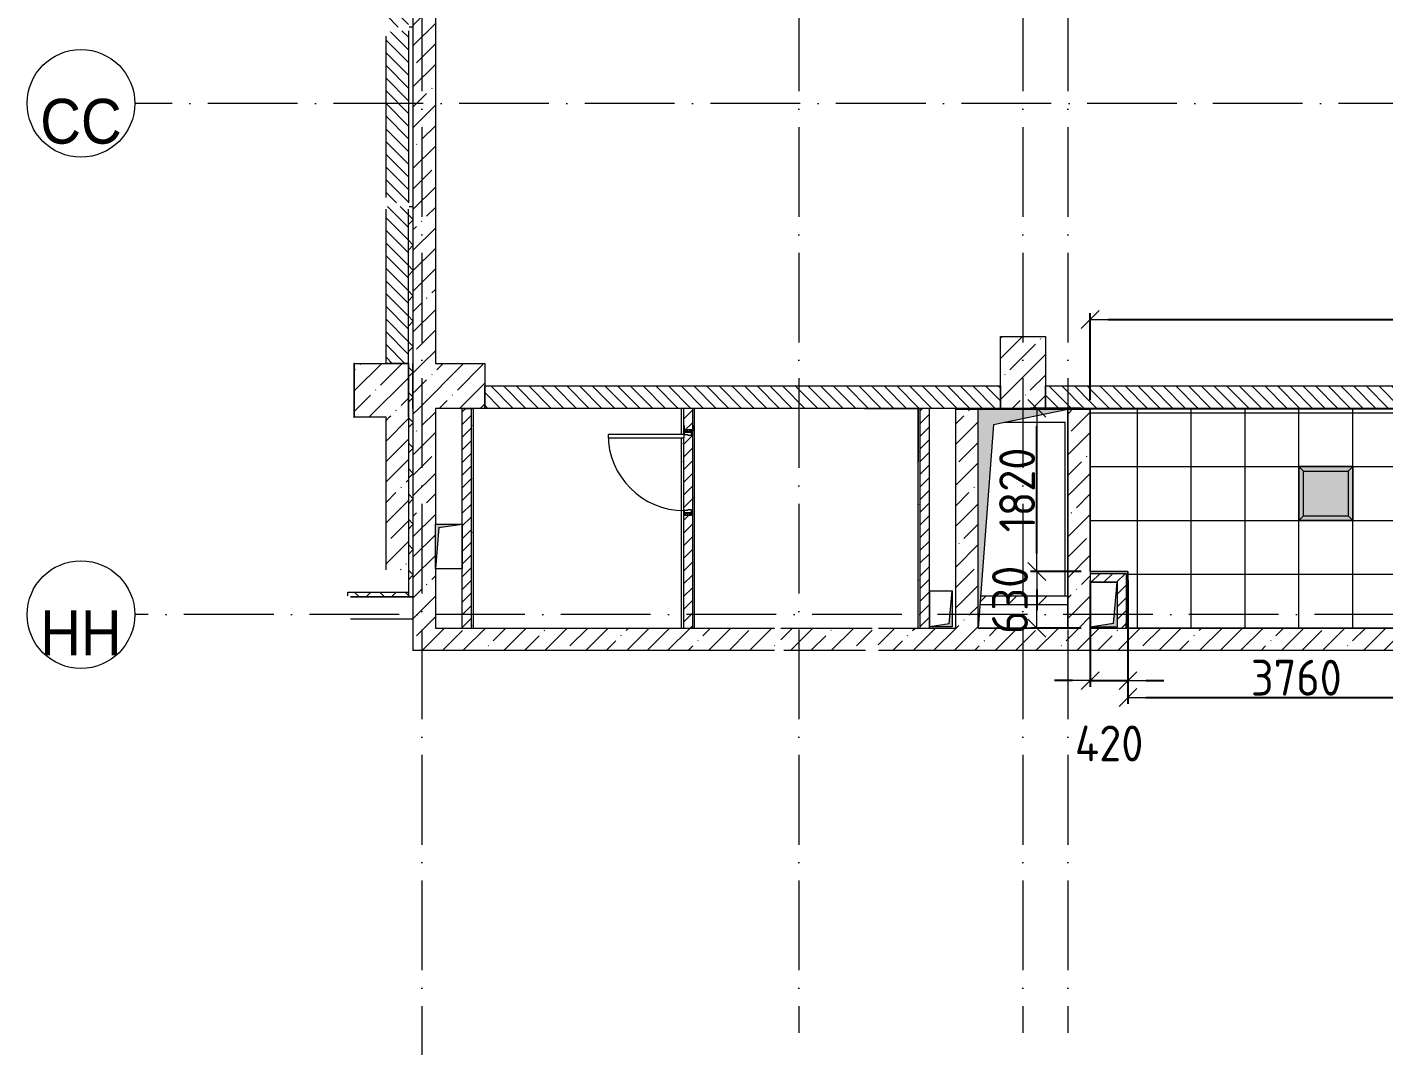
# Model space of a CAD drawing. Header units: millimetres. Extents: x 6277 to 253996, y -115614 to 184496.
# Drawn here: x 222978 to 238101, y 104171 to 115629 of the extents above; entities that cross this region are included whole.
import ezdxf

# ---------------------------------------------------------------- set-up
doc = ezdxf.new("R2010")
doc.units = ezdxf.units.MM
doc.linetypes.add('50_200_ШТРИХ_1Т_ш5_п1_п1_', pattern=[1400, 1000, -200, 0, -200])
doc.linetypes.add('IMPORT-Разомкнутая', pattern=[211666.660309, 126999.998093, -84666.662216])
for name, color, linetype, lineweight in [('A-CLNG', 7, 'Continuous', 9), ('A-CLNG-PATT', 7, 'Continuous', 9), ('A-DETL-1', 7, 'IMPORT-Разомкнутая', 5), ('A-DETL-5', 7, '50_200_ШТРИХ_1Т_ш5_п1_п1_', 5), ('A-DOOR', 7, 'Continuous', 9), ('A-DOOR-1', 7, 'Continuous', 5), ('A-DOOR-FRAM', 7, 'Continuous', 9), ('A-DOOR-FRAM-1', 7, 'Continuous', 5), ('A-FLOR', 7, 'Continuous', 9), ('A-WALL', 7, 'Continuous', 5), ('A-WALL-FNSH-1', 7, 'Continuous', 5), ('I-WALL', 7, 'Continuous', 5), ('S-COLS', 7, 'Continuous', 9), ('S-COLS-1', 7, 'Continuous', 5), ('Размеры', 7, 'Continuous', 15)]:
    doc.layers.add(name, color=color, linetype=linetype, lineweight=lineweight)
for name, color, linetype, lineweight, true_color in [('A-DETL-6', 7, 'Continuous', 9, 0x0070df), ('A-DETL-GENF-1', 7, 'Continuous', 9, 0xffffff), ('A-GENM-1', 7, 'Continuous', 9, 0xaaaaaa), ('A-GENM-2', 7, 'Continuous', 20, 0xaaaaaa), ('I-WALL-2', 7, 'Continuous', 5, 0x787878), ('M-EQPM-1', 7, 'Continuous', 9, 0xaaaaaa), ('M-EQPM-2', 7, 'Continuous', 9, 0xe2e2e2), ('Оси-1', 7, 'Continuous', 20, 0xaaaaaa), ('Оси-2', 7, 'Continuous', 9, 0xaaaaaa), ('Оси-3', 7, '50_200_ШТРИХ_1Т_ш5_п1_п1_', 9, 0xaaaaaa)]:
    doc.layers.add(name, color=color, linetype=linetype, lineweight=lineweight, true_color=true_color)
doc.styles.add('Arial', font='arial.ttf', dxfattribs={"width": 0.9, "height": 500})
doc.styles.add('СПДС', font='isocpeur.ttf', dxfattribs={"width": 0.9})
doc.dimstyles.new('Больше Размера А3', dxfattribs={"dimtxt": 400, "dimasz": 200, "dimexe": 70, "dimexo": 100, "dimgap": 20, "dimtad": 1, "dimdec": 0, "dimrnd": 10, "dimzin": 0, "dimdsep": 46, "dimtxsty": 'СПДС', "dimblk": 'ARROWHEAD_6', "dimcen": 1, "dimclrd": 256, "dimclre": 256, "dimclrt": 256, "dimazin": 0, "dimtfac": 1, "dimtdec": 0, "dimtmove": 2, "dimatfit": 3, "dimfxl": 1, "dimtolj": 1, "dimtzin": 0, "dimarcsym": 0})
pattern_1 = [(45, (177078.66, 41498.28), (-228.0985, 228.0985), []), (45, (177306.76, 41498.28), (-228.0985, 228.0985), [403.225, -80.645, 6.706, -73.939])]
pattern_2 = [(45, (177078.66, 41498.28), (-70.71068, 70.71068), [])]
pattern_3 = [(0, (177078.66, 41498.28), (406.4, 101.6), [6.706, -298.094, 6.706, -298.094, -1625.6]), (0, (177078.66, 41498.28), (406.4, 101.6), [-609.6, 6.706, -602.894, 6.706, -298.094, -711.2]), (0, (177078.66, 41498.28), (406.4, 101.6), [-1524, 6.706, -196.494, 6.706, -501.294]), (120, (177231.06, 41549.08), (-291.18818, 301.15272), [6.706, -298.094, 6.706, -298.094, -1625.6]), (120, (177231.06, 41549.08), (-291.18818, 301.15272), [-609.6, 6.706, -602.894, 6.706, -298.094, -711.2]), (120, (177231.06, 41549.08), (-291.18818, 301.15272), [-1524, 6.706, -196.494, 6.706, -501.294]), (240, (177281.86, 41752.28), (-115.21182, -402.75272), [6.706, -298.094, 6.706, -298.094, -1625.6]), (240, (177281.86, 41752.28), (-115.21182, -402.75272), [-609.6, 6.706, -602.894, 6.706, -298.094, -711.2]), (240, (177281.86, 41752.28), (-115.21182, -402.75272), [-1524, 6.706, -196.494, 6.706, -501.294])]
pattern_4 = [(135, (177078.66, 41498.28), (-70.71068, -70.71068), [])]
pattern_5 = [(45, (177078.66, 41498.28), (-141.42136, 141.42136), []), (135, (177078.66, 41498.28), (-141.42136, -141.42136), [])]

# ---------------------------------------------------------------- blocks, each defined once
blk = doc.blocks.new('110_Дверь_СКБ_1Ст1 - СОШ_Д-24_Дв_950x2100h_С_У и душ в комнате инструктора_ С_У медблока_ С_У персонала пищеблок-25939817-АИ_План потолка_1 этаж')
at = {"layer": 'A-DOOR-1'}
h = blk.add_hatch(dxfattribs=at)
h.set_pattern_fill('FP_117', color=256, style=0, pattern_type=2)
h.set_pattern_definition([(45, (-296.384, 134.685), (-14.1421, 14.1421), []), (135, (-296.384, 134.685), (-14.1421, -14.1421), [])])
h.paths.add_polyline_path([(-462.5, -40), (-437.5, -40), (-437.5, 40), (-462.5, 40)])
at = {"layer": 'A-DOOR-FRAM-1'}
h = blk.add_hatch(dxfattribs=at)
h.set_pattern_fill('FP_118', color=256, style=0, pattern_type=2)
h.set_pattern_definition([(135, (1826.41, 134.685), (-14.14214, -14.14214), []), (225, (1826.41, 134.685), (14.14214, -14.14214), [])])
h.paths.add_polyline_path([(462.5, -40), (487.5, -40), (487.5, 40), (462.5, 40)])
at = {"layer": 'A-DOOR'}
for p, q in [((437.5, 890), (397.5, 890)), ((397.5, 890), (397.5, 40)), ((437.5, 40), (437.5, 890)), ((397.5, 40), (437.5, 40))]:
    blk.add_line(p, q, dxfattribs=at)
at = {"layer": 'A-DOOR-1'}
blk.add_arc((437.5, 40), 850, 90, 180, dxfattribs=at)
at = {"layer": 'A-DOOR-FRAM'}
for p, q in [((-437.5, 40), (-462.5, 40)), ((-462.5, 40), (-462.5, -40)), ((-412.5, 40), (-437.5, 40)), ((-437.5, 40), (-437.5, -40)), ((-437.5, -40), (-437.5, 40)), ((-412.5, 0), (-412.5, 40)), ((-402.5, 0), (-412.5, 0)), ((-402.5, -40), (-402.5, 0)), ((437.5, 0), (427.5, 0)), ((427.5, 0), (427.5, -40)), ((437.5, 40), (437.5, 0)), ((462.5, 40), (437.5, 40)), ((462.5, -40), (462.5, 40)), ((487.5, 40), (462.5, 40)), ((462.5, 40), (462.5, -40)), ((487.5, -40), (487.5, 40)), ((-462.5, -40), (-437.5, -40)), ((-437.5, -40), (-402.5, -40)), ((427.5, -40), (462.5, -40)), ((462.5, -40), (487.5, -40))]:
    blk.add_line(p, q, dxfattribs=at)
blk = doc.blocks.new('Канал вертикальный прямоугольный - Шахта - значок проема-25054684-АИ_План потолка_1 этаж')
at = {"layer": 'M-EQPM-2'}
blk.add_hatch(color=256, dxfattribs=at).paths.add_polyline_path([(-500, -1220), (-328, 1048), (500, 1220), (-500, 1220), (-500, -920)])
at = {"layer": 'M-EQPM-1'}
for p, q in [((-500, -1220), (-500, 1220)), ((-500, 1220), (500, 1220)), ((-328, 1048), (500, 1220)), ((500, 1220), (500, -1220)), ((-328, 1048), (-500, -1220)), ((500, -1220), (-500, -1220))]:
    blk.add_line(p, q, dxfattribs=at)
blk = doc.blocks.new('Канал вертикальный прямоугольный - Шахта - значок проема-24087344-АИ_План потолка_1 этаж')
at = {"layer": 'M-EQPM-2'}
blk.add_hatch(color=256, dxfattribs=at).paths.add_polyline_path([(-150, 250), (-150, -250), (-110, 210), (150, 250), (-110, 250)])
at = {"layer": 'M-EQPM-1'}
for p, q in [((-150, -250), (-150, 250)), ((-150, 250), (150, 250)), ((-110, 210), (-150, -250)), ((-110, 210), (150, 250)), ((150, 250), (150, -250)), ((150, -250), (-150, -250))]:
    blk.add_line(p, q, dxfattribs=at)
blk = doc.blocks.new('Канал вертикальный прямоугольный - Шахта - значок проема-24087386-АИ_План потолка_1 этаж')
at = {"layer": 'M-EQPM-2'}
blk.add_hatch(color=256, dxfattribs=at).paths.add_polyline_path([(-125, 200), (-125, -200), (-92.5, 167.5), (125, 200), (-92.5, 200)])
at = {"layer": 'M-EQPM-1'}
for p, q in [((-125, -200), (-125, 200)), ((-125, 200), (125, 200)), ((-92.5, 167.5), (-125, -200)), ((-92.5, 167.5), (125, 200)), ((125, 200), (125, -200)), ((125, -200), (-125, -200))]:
    blk.add_line(p, q, dxfattribs=at)
blk = doc.blocks.new('Фахверк 100_16 - Фахверк 100_1-25916431-АИ_План потолка_1 этаж')
at = {"layer": 'A-GENM-2'}
for p, q in [((2175, 81411), (2175, 81466)), ((2175, 81466), (2200, 81466)), ((2180, 81411), (2175, 81411)), ((2200, 81461), (2180, 81461)), ((2180, 81461), (2180, 81411)), ((2280, 81466), (2285, 81466)), ((2280, 81411), (2280, 81461)), ((2285, 81411), (2280, 81411)), ((2285, 81466), (2285, 81411))]:
    blk.add_line(p, q, dxfattribs=at)
blk = doc.blocks.new('Ось сетки - Круг_Ø6_00__ISO-2_5_0_9K_-17386508-АИ_План потолка_1 этаж')
at = {"layer": 'Оси-1'}
blk.add_circle((0, 0), 3, dxfattribs=at)
blk = doc.blocks.new('ARROWHEAD_6')
at = {"color": 0, "linetype": 'Continuous'}
for p, q in [((0, 0), (-1, 0)), ((-0.5, -0.5), (0.5, 0.5))]:
    blk.add_line(p, q, dxfattribs=at)
blk = doc.blocks.new('*D160')
at = {"layer": 'Defpoints', "color": 0, "transparency": 16777216}
for p in [(244340, 112369), (234829, 111369), (244340, 111369)]:
    blk.add_point(p, dxfattribs=at)
at = {"layer": 'Размеры', "lineweight": -2, "transparency": 16777216}
for p, q in [((234829, 111469), (234829, 112439)), ((235029, 112369), (244140, 112369)), ((244340, 111469), (244340, 112439))]:
    blk.add_line(p, q, dxfattribs=at)
at = {"layer": 'Размеры', "lineweight": -2, "transparency": 16777216, "xscale": 200, "yscale": 200, "zscale": 200, "rotation": 180}
blk.add_blockref('ARROWHEAD_6', (234829, 112369), dxfattribs=at)
at = {"layer": 'Размеры', "lineweight": -2, "transparency": 16777216, "xscale": 200, "yscale": 200, "zscale": 200}
blk.add_blockref('ARROWHEAD_6', (244340, 112369), dxfattribs=at)
at = {"layer": 'Размеры', "transparency": 16777216, "insert": (239585, 112589), "char_height": 400, "attachment_point": 5, "style": 'СПДС'}
blk.add_mtext('\\A1;9510', dxfattribs=at)
blk = doc.blocks.new('*D165')
at = {"layer": 'Defpoints', "color": 0, "transparency": 16777216}
for p in [(234234, 111379), (234829, 111379), (234829, 109559)]:
    blk.add_point(p, dxfattribs=at)
at = {"layer": 'Размеры', "lineweight": -2, "transparency": 16777216}
for p, q in [((234729, 111379), (234164, 111379)), ((234234, 109759), (234234, 111179)), ((234729, 109559), (234164, 109559))]:
    blk.add_line(p, q, dxfattribs=at)
at = {"layer": 'Размеры', "lineweight": -2, "transparency": 16777216, "xscale": 200, "yscale": 200, "zscale": 200}
for p, rotation in [((234234, 111379), 90), ((234234, 109559), 270)]:
    blk.add_blockref('ARROWHEAD_6', p, dxfattribs=dict(at, rotation=rotation))
at = {"layer": 'Размеры', "transparency": 16777216, "insert": (234014, 110469), "char_height": 400, "attachment_point": 5, "rotation": 90, "style": 'СПДС'}
blk.add_mtext('\\A1;1820', dxfattribs=at)
blk = doc.blocks.new('*D166')
at = {"layer": 'Defpoints', "color": 0, "transparency": 16777216}
for p in [(234829, 109559), (235249, 109559), (235249, 108343)]:
    blk.add_point(p, dxfattribs=at)
at = {"layer": 'Размеры', "lineweight": -2, "transparency": 16777216}
for p, q in [((234829, 109459), (234829, 108273)), ((235249, 109459), (235249, 108273)), ((234629, 108343), (234429, 108343)), ((234829, 108343), (235249, 108343)), ((235449, 108343), (235649, 108343))]:
    blk.add_line(p, q, dxfattribs=at)
at = {"layer": 'Размеры', "lineweight": -2, "transparency": 16777216, "xscale": 200, "yscale": 200, "zscale": 200}
blk.add_blockref('ARROWHEAD_6', (234829, 108343), dxfattribs=at)
at = {"layer": 'Размеры', "lineweight": -2, "transparency": 16777216, "xscale": 200, "yscale": 200, "zscale": 200, "rotation": 180}
blk.add_blockref('ARROWHEAD_6', (235249, 108343), dxfattribs=at)
at = {"layer": 'Размеры', "transparency": 16777216, "insert": (235039, 107643), "char_height": 400, "attachment_point": 5, "style": 'СПДС'}
blk.add_mtext('\\A1;420', dxfattribs=at)
blk = doc.blocks.new('*D167')
at = {"layer": 'Defpoints', "color": 0, "transparency": 16777216}
for p in [(239004, 109819), (235249, 109559), (239004, 108156)]:
    blk.add_point(p, dxfattribs=at)
at = {"layer": 'Размеры', "lineweight": -2, "transparency": 16777216}
for p, q in [((239004, 109719), (239004, 108086)), ((235249, 109459), (235249, 108086)), ((235449, 108156), (238804, 108156))]:
    blk.add_line(p, q, dxfattribs=at)
at = {"layer": 'Размеры', "lineweight": -2, "transparency": 16777216, "xscale": 200, "yscale": 200, "zscale": 200, "rotation": 180}
blk.add_blockref('ARROWHEAD_6', (235249, 108156), dxfattribs=at)
at = {"layer": 'Размеры', "lineweight": -2, "transparency": 16777216, "xscale": 200, "yscale": 200, "zscale": 200}
blk.add_blockref('ARROWHEAD_6', (239004, 108156), dxfattribs=at)
at = {"layer": 'Размеры', "transparency": 16777216, "insert": (237126, 108376), "char_height": 400, "attachment_point": 5, "style": 'СПДС'}
blk.add_mtext('\\A1;3760', dxfattribs=at)
blk = doc.blocks.new('*D173')
at = {"layer": 'Defpoints', "color": 0, "transparency": 16777216}
for p in [(234829, 109559), (234234, 108929), (234829, 108929)]:
    blk.add_point(p, dxfattribs=at)
at = {"layer": 'Размеры', "lineweight": -2, "transparency": 16777216}
for p, q in [((234729, 109559), (234164, 109559)), ((234234, 109359), (234234, 109129)), ((234729, 108929), (234164, 108929))]:
    blk.add_line(p, q, dxfattribs=at)
at = {"layer": 'Размеры', "lineweight": -2, "transparency": 16777216, "xscale": 200, "yscale": 200, "zscale": 200}
for p, rotation in [((234234, 109559), 90), ((234234, 108929), 270)]:
    blk.add_blockref('ARROWHEAD_6', p, dxfattribs=dict(at, rotation=rotation))
at = {"layer": 'Размеры', "transparency": 16777216, "insert": (233934, 109244), "char_height": 400, "attachment_point": 5, "rotation": 90, "style": 'СПДС'}
blk.add_mtext('\\A1;630', dxfattribs=at)

msp = doc.modelspace()

# ---------------------------------------------------------------- hatches: boundary and pattern name
at = {"layer": 'A-CLNG-PATT'}
h = msp.add_hatch(dxfattribs=at)
h.set_pattern_fill('FP_322', color=256, style=0, pattern_type=2)
h.set_pattern_definition([(0, (241953.66, 109529.3), (0, -600), []), (270, (241953.66, 109529.3), (-600, -4e-14), [])])
h.paths.add_polyline_path([(235801.7, 108929.3), (239003.7, 108929.3), (239003.7, 109819.3), (240078.7, 109819.3), (240078.7, 109409.3), (241454.7, 109409.3), (241455.2, 108929.3), (245778.7, 108929.3), (245778.7, 109179), (246278.7, 109179), (246278.7, 108929.3), (248553.7, 108929.3), (248553.7, 111379), (244760.4, 111379), (244760.4, 111049.3), (244320.4, 111049.3), (244320.4, 111379), (243618.7, 111379), (243618.7, 111371), (243548.7, 111371), (243548.7, 111379), (243538.7, 111379), (243538.7, 110429), (243488.7, 110429), (243488.7, 111379), (241688.7, 111379), (241688.7, 110429), (241638.7, 110429), (241638.7, 111379), (241628.7, 111379), (241628.7, 111371), (241558.7, 111371), (241558.7, 111379), (241454.7, 111379), (240714.7, 111379), (234828.7, 111379), (234828.7, 109559.3), (235248.7, 109559.3), (235248.7, 108929.3)])
h.paths.add_polyline_path([(246278.7, 110129.3), (246153.7, 110129.3), (246153.7, 110729.3), (246753.7, 110729.3), (246753.7, 110129.3)], flags=16)
h.paths.add_polyline_path([(242553.7, 110129.3), (241953.7, 110129.3), (241953.7, 110729.3), (242553.7, 110729.3), (242553.7, 110244.7)], flags=16)
h.paths.add_polyline_path([(237753.7, 110129.3), (237153.7, 110129.3), (237153.7, 110729.3), (237753.7, 110729.3), (237753.7, 110286.3)], flags=16)
at = {"layer": 'A-DETL-GENF-1'}
msp.add_hatch(color=256, dxfattribs=at).paths.add_polyline_path([(237753.7, 110129.3), (237753.7, 110729.3), (237153.7, 110729.3), (237153.7, 110129.3), (237219.2, 110129.3)])
at = {"layer": 'A-WALL'}
h = msp.add_hatch(dxfattribs=at)
h.set_pattern_fill('FP_1', color=256, style=0, pattern_type=2)
h.set_pattern_definition(pattern_1)
h.paths.add_polyline_path([(227296.4, 108929.3), (227528.7, 108929.3), (227528.7, 111379), (227278.7, 111379), (227278.7, 108929.3)])
h.paths.add_polyline_path([(227528.7, 111879), (227528.7, 116829.3), (227278.7, 116829.3), (227278.7, 111879)])
h.paths.add_polyline_path([(227367.7, 117329.3), (227528.7, 117329.3), (227528.7, 123179.3), (227278.7, 123179.3), (227278.7, 117329.3)])
h.paths.add_polyline_path([(227278.7, 123679.3), (227528.7, 123679.3), (227528.7, 126679.3), (227278.7, 126679.3), (227278.7, 126335.5)])
h = msp.add_hatch(dxfattribs=at)
h.set_pattern_fill('FP_1', color=256, style=0, pattern_type=2)
h.set_pattern_definition(pattern_1)
h.paths.add_polyline_path([(233328.7, 108929.3), (233578.7, 108929.3), (233578.7, 111369.3), (233328.7, 111369.3), (233328.7, 109231.7)])
h = msp.add_hatch(dxfattribs=at)
h.set_pattern_fill('FP_1', color=256, style=0, pattern_type=2)
h.set_pattern_definition(pattern_1)
h.paths.add_polyline_path([(234827.4, 108929.3), (234828.7, 108929.3), (234828.7, 111369.3), (234578.7, 111369.3), (234578.7, 108929.3), (234703.7, 108929.3)])
h = msp.add_hatch(dxfattribs=at)
h.set_pattern_fill('FP_1', color=256, style=0, pattern_type=2)
h.set_pattern_definition(pattern_1)
h.paths.add_polyline_path([(226978.7, 109579.3), (227228.7, 109579.3), (227228.7, 111279), (226978.7, 111279), (226978.7, 109995.1)])
h = msp.add_hatch(dxfattribs=at)
h.set_pattern_fill('FP_1', color=256, style=0, pattern_type=2)
h.set_pattern_definition(pattern_1)
h.paths.add_polyline_path([(234703.7, 108679.3), (234703.7, 108929.3), (232463.5, 108929.3), (232463.5, 108679.3), (234384.1, 108679.3)])
h.paths.add_polyline_path([(227278.7, 108679.3), (231313.5, 108679.3), (231313.5, 108929.3), (227278.7, 108929.3), (227278.7, 108779.3)])
h.paths.add_polyline_path([(231423.5, 108679.3), (232363.5, 108679.3), (232363.5, 108719.3), (232353.5, 108719.3), (232353.5, 108759.3), (232398.5, 108759.3), (232398.5, 108929.3), (231378.5, 108929.3), (231378.5, 108759.3), (231423.5, 108759.3), (231423.5, 108719.3), (231413.5, 108719.3), (231413.5, 108679.3)])
h = msp.add_hatch(dxfattribs=at)
h.set_pattern_fill('FP_1', color=256, style=0, pattern_type=2)
h.set_pattern_definition(pattern_1)
h.paths.add_polyline_path([(235801.7, 108679.3), (240328.7, 108679.3), (240328.7, 108929.3), (240079.6, 108928.4), (240078.7, 108929.3), (234703.7, 108929.3), (234703.7, 108679.3), (235266.1, 108679.3)])
at = {"layer": 'I-WALL'}
h = msp.add_hatch(dxfattribs=at)
h.set_pattern_fill('FP_2', color=256, style=0, pattern_type=2)
h.set_pattern_definition(pattern_4)
h.paths.add_polyline_path([(227228.7, 111879), (227228.7, 113629.3), (226978.7, 113629.3), (226978.7, 111879)])
h.paths.add_polyline_path([(227058.7, 113669.3), (227228.7, 113669.3), (227228.7, 115589.3), (227058.7, 115589.3), (227058.7, 115569.3), (227028.7, 115569.3), (227028.7, 115579.3), (226978.7, 115579.3), (226978.7, 113679.3), (227028.7, 113679.3), (227028.7, 113689.3), (227058.7, 113689.3), (227058.7, 113679.3)])
h.paths.add_polyline_path([(226978.7, 115629.3), (227228.7, 115629.3), (227228.7, 116729), (226978.7, 116729), (226978.7, 115659.3)])
h.paths.add_polyline_path([(226978.7, 117329), (227228.7, 117329), (227228.7, 123079.3), (226978.7, 123079.3), (226978.7, 117481.3)])
h.paths.add_polyline_path([(226978.7, 123679.3), (227228.7, 123679.3), (227228.7, 126579), (226978.7, 126579), (226978.7, 126335.5)])
h = msp.add_hatch(dxfattribs=at)
h.set_pattern_fill('FP_123', color=256, style=0, pattern_type=2)
h.set_pattern_definition(pattern_5)
h.paths.add_polyline_path([(227228.7, 109279.3), (227278.7, 109279.3), (227278.7, 113629.3), (227236.7, 113629.3), (227236.7, 113599.3), (227228.7, 113599.3), (227228.7, 109289.3)])
h = msp.add_hatch(dxfattribs=at)
h.set_pattern_fill('FP_2', color=256, style=0, pattern_type=2)
h.set_pattern_definition(pattern_4)
h.paths.add_polyline_path([(234550.6, 111379), (234838.7, 111379), (234838.7, 111629), (234328.7, 111629), (234328.7, 111379), (234384.1, 111379)])
h.paths.add_polyline_path([(231151, 111379), (233828.7, 111379), (233828.7, 111629), (228078.7, 111629), (228078.7, 111379), (230413.5, 111379)])
h = msp.add_hatch(dxfattribs=at)
h.set_pattern_fill('FP_2', color=256, style=0, pattern_type=2)
h.set_pattern_definition(pattern_4)
h.paths.add_polyline_path([(241092.9, 111379), (241588.7, 111379), (241588.7, 111629), (240328.7, 111629), (240328.7, 111379), (240714.7, 111379)])
h.paths.add_polyline_path([(235248.7, 111379), (239828.7, 111379), (239828.7, 111629), (234838.7, 111629), (234838.7, 111379)])
h.paths.add_polyline_path([(248559.5, 111379), (248803.7, 111379), (248803.7, 111629), (246278.7, 111629), (246278.7, 111379), (248553.7, 111379)])
h.paths.add_polyline_path([(244740.4, 111379), (245778.7, 111379), (245778.7, 111629), (243588.7, 111629), (243588.7, 111379), (244640.4, 111379)])
h.paths.add_polyline_path([(241638.7, 111379), (243538.7, 111379), (243538.7, 111429), (243528.7, 111429), (243528.7, 111459), (243548.7, 111459), (243548.7, 111629), (241628.7, 111629), (241628.7, 111459), (241648.7, 111459), (241648.7, 111429), (241638.7, 111429), (241638.7, 111392.1)])
h = msp.add_hatch(dxfattribs=at)
h.set_pattern_fill('FP_4', color=256, style=0, pattern_type=2)
h.set_pattern_definition(pattern_2)
h.paths.add_polyline_path([(227828.7, 108929.3), (227928.7, 108929.3), (227928.7, 111379), (227828.7, 111379), (227828.7, 109080)])
h = msp.add_hatch(dxfattribs=at)
h.set_pattern_fill('FP_4', color=256, style=0, pattern_type=2)
h.set_pattern_definition(pattern_2)
h.paths.add_polyline_path([(230303.5, 111089.3), (230303.5, 111139.3), (230383.5, 111139.3), (230383.5, 111079.3), (230343.5, 111079.3), (230343.5, 111089.3)])
h.paths.add_polyline_path([(230393.5, 108929.3), (230393.5, 111379), (230293.5, 111379), (230293.5, 111089.3), (230303.5, 111089.3), (230303.5, 111049.3), (230293.5, 111049.3), (230293.5, 108929.3)])
h.paths.add_polyline_path([(230383.5, 110189.3), (230303.5, 110189.3), (230303.5, 110239.3), (230343.5, 110239.3), (230343.5, 110249.3), (230383.5, 110249.3), (230383.5, 110214.3)])
h = msp.add_hatch(dxfattribs=at)
h.set_pattern_fill('FP_4', color=256, style=0, pattern_type=2)
h.set_pattern_definition(pattern_2)
h.paths.add_polyline_path([(233031.6, 108929.3), (233031.6, 111379), (232931.6, 111379), (232931.6, 108929.3)])
h = msp.add_hatch(dxfattribs=at)
h.set_pattern_fill('FP_4', color=256, style=0, pattern_type=2)
h.set_pattern_definition(pattern_2)
h.paths.add_polyline_path([(235088.7, 109439.3), (235228.7, 109439.3), (235228.7, 109539.3), (234828.7, 109539.3), (234828.7, 109439.3), (234845.2, 109439.3)])
h = msp.add_hatch(dxfattribs=at)
h.set_pattern_fill('FP_4', color=256, style=0, pattern_type=2)
h.set_pattern_definition(pattern_2)
h.paths.add_polyline_path([(235228.7, 108929.3), (235228.7, 109439.3), (235128.7, 109439.3), (235128.7, 108929.3)])
h = msp.add_hatch(dxfattribs=at)
h.set_pattern_fill('FP_123', color=256, style=0, pattern_type=2)
h.set_pattern_definition(pattern_5)
h.paths.add_polyline_path([(227228.7, 109279.3), (227228.7, 109329.3), (226553.7, 109329.3), (226553.7, 109287.3), (226583.7, 109287.3), (226583.7, 109279.3)])
h = msp.add_hatch(dxfattribs=at)
h.set_pattern_fill('FP_5', color=256, style=0, pattern_type=2)
h.set_pattern_definition([(45, (177078.66, 41498.28), (-169.7056, 169.7056), [])])
h.paths.add_polyline_path([(234578.7, 109189.3), (234578.7, 109289.3), (233606, 109289.3), (233598.4, 109189.3), (234384.1, 109189.3)])
at = {"layer": 'I-WALL-2'}
h = msp.add_hatch(dxfattribs=at)
h.set_pattern_fill('FP_3', color=256, style=0, pattern_type=2)
h.set_pattern_definition(pattern_3)
h.paths.add_polyline_path([(227948.7, 108929.3), (227948.7, 111379), (227928.7, 111379), (227928.7, 108929.3)])
h = msp.add_hatch(dxfattribs=at)
h.set_pattern_fill('FP_3', color=256, style=0, pattern_type=2)
h.set_pattern_definition(pattern_3)
h.paths.add_polyline_path([(230293.5, 108929.3), (230293.5, 111049.3), (230273.5, 111049.3), (230273.5, 108929.3)])
h.paths.add_polyline_path([(230273.5, 111089.3), (230293.5, 111089.3), (230293.5, 111379), (230273.5, 111379), (230273.5, 111368.7)])
h = msp.add_hatch(dxfattribs=at)
h.set_pattern_fill('FP_3', color=256, style=0, pattern_type=2)
h.set_pattern_definition(pattern_3)
h.paths.add_polyline_path([(230413.5, 108929.3), (230413.5, 111379), (230393.5, 111377.5), (230393.5, 108929.3)])
h = msp.add_hatch(dxfattribs=at)
h.set_pattern_fill('FP_3', color=256, style=0, pattern_type=2)
h.set_pattern_definition(pattern_3)
h.paths.add_polyline_path([(232931.6, 108929.3), (232931.6, 111379), (232911.6, 111379), (232911.6, 108929.3)])
h = msp.add_hatch(dxfattribs=at)
h.set_pattern_fill('FP_3', color=256, style=0, pattern_type=2)
h.set_pattern_definition(pattern_3)
h.paths.add_polyline_path([(234928.7, 109539.3), (235248.7, 109539.3), (235248.7, 109559.3), (234828.7, 109559.3), (234828.7, 109539.3), (234831.4, 109539.3)])
h = msp.add_hatch(dxfattribs=at)
h.set_pattern_fill('FP_3', color=256, style=0, pattern_type=2)
h.set_pattern_definition(pattern_3)
h.paths.add_polyline_path([(235248.7, 108929.3), (235248.7, 109539.3), (235228.7, 109539.3), (235228.7, 108929.3)])
at = {"layer": 'S-COLS-1'}
h = msp.add_hatch(dxfattribs=at)
h.set_pattern_fill('FP_1', color=256, style=0, pattern_type=2)
h.set_pattern_definition(pattern_1)
h.paths.add_polyline_path([(233828.7, 111379), (234328.7, 111379), (234328.7, 112179), (233828.7, 112179), (233828.7, 111629)])
h = msp.add_hatch(dxfattribs=at)
h.set_pattern_fill('FP_1', color=256, style=0, pattern_type=2)
h.set_pattern_definition(pattern_1)
h.paths.add_polyline_path([(226628.7, 111279), (227228.7, 111279), (227228.7, 111879), (226628.7, 111879), (226628.7, 111629)])
h = msp.add_hatch(dxfattribs=at)
h.set_pattern_fill('FP_1', color=256, style=0, pattern_type=2)
h.set_pattern_definition(pattern_1)
h.paths.add_polyline_path([(227828.7, 111379), (228078.7, 111379), (228078.7, 111879), (227278.7, 111879), (227278.7, 111379), (227528.7, 111379)])

# ---------------------------------------------------------------- linework, layer by layer
at = {"layer": 'A-CLNG'}
for p, q in [((226628.7, 111879), (226618.7, 111879)), ((226618.7, 111879), (226618.7, 111279)), ((234828.7, 111369.3), (234828.7, 111379)), ((226618.7, 111279), (226628.7, 111279))]:
    msp.add_line(p, q, dxfattribs=at)
at = {"layer": 'A-DETL-1'}
for p, q in [((232911.6, 111379), (232311.6, 111379)), ((232911.6, 110779), (232911.6, 111379)), ((237753.7, 110729.3), (237153.7, 110729.3)), ((237153.7, 110729.3), (237153.7, 110129.3)), ((237753.7, 110129.3), (237753.7, 110729.3)), ((237153.7, 110129.3), (237753.7, 110129.3))]:
    msp.add_line(p, q, dxfattribs=at)
at = {"layer": 'A-DETL-5'}
for p, q in [((232311.6, 111379), (232911.6, 111379)), ((232911.6, 111379), (232911.6, 110779))]:
    msp.add_line(p, q, dxfattribs=at)
at = {"layer": 'A-DETL-6', "color": 18, "true_color": 0x000000}
for p, q in [((237153.7, 110129.3), (237153.7, 110729.3)), ((237153.7, 110729.3), (237753.7, 110729.3)), ((237203.7, 110679.3), (237153.7, 110729.3)), ((237703.7, 110679.3), (237753.7, 110729.3)), ((237753.7, 110729.3), (237753.7, 110129.3)), ((237203.7, 110679.3), (237703.7, 110679.3)), ((237203.7, 110179.3), (237203.7, 110679.3)), ((237703.7, 110679.3), (237703.7, 110179.3)), ((237153.7, 110129.3), (237203.7, 110179.3)), ((237753.7, 110129.3), (237153.7, 110129.3)), ((237203.7, 110179.3), (237703.7, 110179.3)), ((237703.7, 110179.3), (237753.7, 110129.3))]:
    msp.add_line(p, q, dxfattribs=at)
at = {"layer": 'A-FLOR'}
for p, q in [((234550.6, 111222.3), (233870.6, 111222.3)), ((234550.6, 109289.3), (234550.6, 111222.3))]:
    msp.add_line(p, q, dxfattribs=at)
at = {"layer": 'A-WALL'}
for p, q in [((227278.7, 116829.3), (227278.7, 108679.3)), ((227528.7, 116829.3), (227528.7, 111879)), ((227228.7, 115589.3), (227228.7, 113669.3)), ((227278.7, 115629.3), (227236.7, 115629.3)), ((226978.7, 113729.3), (226978.7, 115529.3)), ((226978.7, 111879), (226978.7, 113599.3)), ((227228.7, 111279), (227228.7, 113599.3)), ((227236.7, 113629.3), (227278.7, 113629.3)), ((227228.7, 111879), (226978.7, 111879)), ((228078.7, 111629), (233828.7, 111629)), ((228078.7, 111379), (228078.7, 111629)), ((233828.7, 111629), (233828.7, 111379)), ((234328.7, 111379), (234328.7, 111629)), ((234328.7, 111629), (239828.7, 111629)), ((227528.7, 111379), (227528.7, 110089.3)), ((227928.7, 111379), (227928.7, 108929.3)), ((233828.7, 111379), (228078.7, 111379)), ((230293.5, 111379), (230293.5, 111089.3)), ((230393.5, 111379), (230393.5, 108929.3)), ((232931.6, 108929.3), (232931.6, 111379)), ((233328.7, 108929.3), (233328.7, 111369.3)), ((233328.7, 111369.3), (233578.7, 111369.3)), ((239828.7, 111379), (234328.7, 111379)), ((234578.7, 108929.3), (234578.7, 111369.3)), ((234578.7, 111369.3), (234828.7, 111369.3)), ((234828.7, 111369.3), (234828.7, 108929.3)), ((226978.7, 109579.3), (226978.7, 111279)), ((227228.7, 111279), (227228.7, 109279.3)), ((230293.5, 111049.3), (230293.5, 108929.3)), ((227528.7, 109589.3), (227528.7, 108929.3)), ((234828.7, 109539.3), (235228.7, 109539.3)), ((235228.7, 109539.3), (235228.7, 108929.3)), ((226553.7, 109287.3), (226553.7, 109329.3)), ((226553.7, 109329.3), (227228.7, 109329.3)), ((226583.7, 109279.3), (227278.7, 109279.3)), ((227278.7, 109279.3), (226583.7, 109279.3)), ((227278.7, 109029.3), (226583.7, 109029.3)), ((227528.7, 108929.3), (231308.5, 108929.3)), ((231378.5, 108929.3), (232398.5, 108929.3)), ((232468.5, 108929.3), (233328.7, 108929.3)), ((233578.7, 108929.3), (234578.7, 108929.3)), ((234828.7, 108929.3), (240078.7, 108929.3)), ((231308.5, 108679.3), (227278.7, 108679.3)), ((232323.5, 108679.3), (231413.5, 108679.3)), ((240328.7, 108679.3), (232468.5, 108679.3))]:
    msp.add_line(p, q, dxfattribs=at)
at = {"layer": 'A-WALL-FNSH-1'}
for p, q in [((227828.7, 108929.3), (227828.7, 111379)), ((227828.7, 111379), (227948.7, 111379)), ((227948.7, 111379), (227948.7, 108929.3)), ((230273.5, 111089.3), (230273.5, 111379)), ((230413.5, 111379), (230413.5, 108929.3)), ((232911.6, 108929.3), (232911.6, 111379)), ((233031.6, 111379), (233031.6, 108929.3)), ((230273.5, 108929.3), (230273.5, 111049.3)), ((234828.7, 109559.3), (235248.7, 109559.3)), ((235248.7, 109559.3), (235248.7, 108929.3)), ((235128.7, 109439.3), (234828.7, 109439.3)), ((234578.7, 109189.3), (233598.4, 109189.3)), ((233606, 109289.3), (234578.7, 109289.3)), ((235128.7, 108929.3), (235128.7, 108939.3))]:
    msp.add_line(p, q, dxfattribs=at)
at = {"layer": 'S-COLS'}
for p, q in [((228078.7, 111629), (228078.7, 111379)), ((233828.7, 111379), (233828.7, 111629)), ((234328.7, 111629), (234328.7, 111379))]:
    msp.add_line(p, q, dxfattribs=at)
at = {"layer": 'S-COLS-1'}
for p, q in [((233828.7, 111629), (233828.7, 112179)), ((233828.7, 112179), (234328.7, 112179)), ((234328.7, 112179), (234328.7, 111629)), ((226628.7, 111279), (226628.7, 111879)), ((226628.7, 111879), (227228.7, 111879)), ((227228.7, 111879), (227228.7, 111279)), ((227278.7, 111379), (227278.7, 111879)), ((227528.7, 111879), (228078.7, 111879)), ((228078.7, 111879), (228078.7, 111629)), ((228078.7, 111379), (227528.7, 111379)), ((234328.7, 111379), (233828.7, 111379)), ((226978.7, 111279), (226628.7, 111279))]:
    msp.add_line(p, q, dxfattribs=at)
at = {"layer": 'Оси-3'}
for p, q in [((227378.7, 128515.8), (227378.7, 104170.8)), ((231578.7, 128515.8), (231578.7, 104415.8)), ((234078.7, 128515.8), (234078.7, 104415.8)), ((234578.7, 128515.8), (234578.7, 104415.8)), ((253995.8, 114779.3), (224178.4, 114779.3)), ((252328.7, 109079.3), (224178.4, 109079.3))]:
    msp.add_line(p, q, dxfattribs=at)
at = {"layer": 'Размеры'}
msp.add_lwpolyline([(234828.7, 111369.3), (244320.4, 111379), (244320.4, 111049.3), (244760.4, 111049.3), (244760.4, 111379), (248553.7, 111379), (248553.7, 108929.3), (246278.7, 108929.3), (246278.7, 109179), (245778.7, 109179), (245778.7, 108929.3), (241434.7, 108929.3), (241434.7, 109389.3), (240078.7, 109389.3), (240078.7, 109819.3), (239003.7, 109819.3), (239003.7, 108929.3), (235228.7, 108929.3), (235248.7, 109559.3), (234828.7, 109559.3)], close=True, dxfattribs=at)

# ---------------------------------------------------------------- block references
at = {"layer": 'A-DOOR', "rotation": 89.99999999999982}
msp.add_blockref('110_Дверь_СКБ_1Ст1 - СОШ_Д-24_Дв_950x2100h_С_У и душ в комнате инструктора_ С_У медблока_ С_У персонала пищеблок-25939817-АИ_План потолка_1 этаж', (230343.5, 110651.8), dxfattribs=at)
at = {"layer": 'A-GENM-1', "rotation": 180}
msp.add_blockref('Фахверк 100_16 - Фахверк 100_1-25916431-АИ_План потолка_1 этаж', (232583.6, 192600.4), dxfattribs=at)
at = {"layer": 'M-EQPM-1'}
for name, p in [('Канал вертикальный прямоугольный - Шахта - значок проема-25054684-АИ_План потолка_1 этаж', (234078.7, 110149.3)), ('Канал вертикальный прямоугольный - Шахта - значок проема-24087344-АИ_План потолка_1 этаж', (227678.7, 109839.3))]:
    msp.add_blockref(name, p, dxfattribs=at)
at = {"layer": 'M-EQPM-1', "rotation": 180}
for name, p in [('Канал вертикальный прямоугольный - Шахта - значок проема-24087386-АИ_План потолка_1 этаж', (233163.7, 109144.7)), ('Канал вертикальный прямоугольный - Шахта - значок проема-24087344-АИ_План потолка_1 этаж', (234978.7, 109189.3))]:
    msp.add_blockref(name, p, dxfattribs=at)
at = {"layer": 'Оси-1', "xscale": 199.9999999999999, "yscale": 199.9999999999999, "zscale": 199.9999999999999}
for p, rotation in [((223578.4, 114779.3), 89.99999999999982), ((223578.4, 109079.3), 89.9999999999998)]:
    msp.add_blockref('Ось сетки - Круг_Ø6_00__ISO-2_5_0_9K_-17386508-АИ_План потолка_1 этаж', p, dxfattribs=dict(at, rotation=rotation))

# ---------------------------------------------------------------- texts
at = {"layer": 'Оси-2', "char_height": 500, "width": 916.2, "attachment_point": 5, "line_spacing_factor": 0.936439, "style": 'Arial'}
for s, insert in [('\\pxqc,t4.572,9.144,13.716,18.288,22.86,27.432,32.004,36.576,41.148,45.72,50.292,54.864,59.436,64.008,68.58,73.152,77.724,82.296,86.868,91.44,96.012,100.584,105.156,109.728,114.3,118.872,123.444,128.016,132.588,137.16,141.732,146.304;{СС}', (223578.2, 114576.4)), ('\\pxqc,t4.572,9.144,13.716,18.288,22.86,27.432,32.004,36.576,41.148,45.72,50.292,54.864,59.436,64.008,68.58,73.152,77.724,82.296,86.868,91.44,96.012,100.584,105.156,109.728,114.3,118.872,123.444,128.016,132.588,137.16,141.732,146.304;{НН}', (223578.2, 108876.4))]:
    msp.add_mtext(s, dxfattribs=dict(at, insert=insert))

# ---------------------------------------------------------------- dimensions: what is measured, and where the dimension line sits
at = {"layer": 'Размеры'}
for base, p1, p2, picture, middle in [((244340.4, 112368.7), (234828.7, 111369.3), (244340.4, 111369.3), '*D160', (239584.5, 112588.7)), ((239003.7, 108155.8), (235248.7, 109559.3), (239003.7, 109819.3), '*D167', (237126.2, 108375.8)), ((235248.7, 108343.2), (234828.7, 109559.3), (235248.7, 109559.3), '*D166', (235038.7, 107643.2))]:
    dim = msp.add_linear_dim(base=base, p1=p1, p2=p2, dimstyle='Больше Размера А3', dxfattribs=at)
    dim.commit()
    dim.dimension.update_dxf_attribs({"geometry": picture, "text_midpoint": middle})
for base, p2, picture, middle in [((234233.8, 111379), (234828.7, 111379), '*D165', (234013.8, 110469.2)), ((234233.8, 108929.3), (234828.7, 108929.3), '*D173', (233933.8, 109244.3))]:
    dim = msp.add_linear_dim(base=base, p1=(234828.7, 109559.3), p2=p2, angle=90, dimstyle='Больше Размера А3', dxfattribs=at)
    dim.commit()
    dim.dimension.update_dxf_attribs({"geometry": picture, "text_midpoint": middle})

doc.saveas('drawing.dxf')
